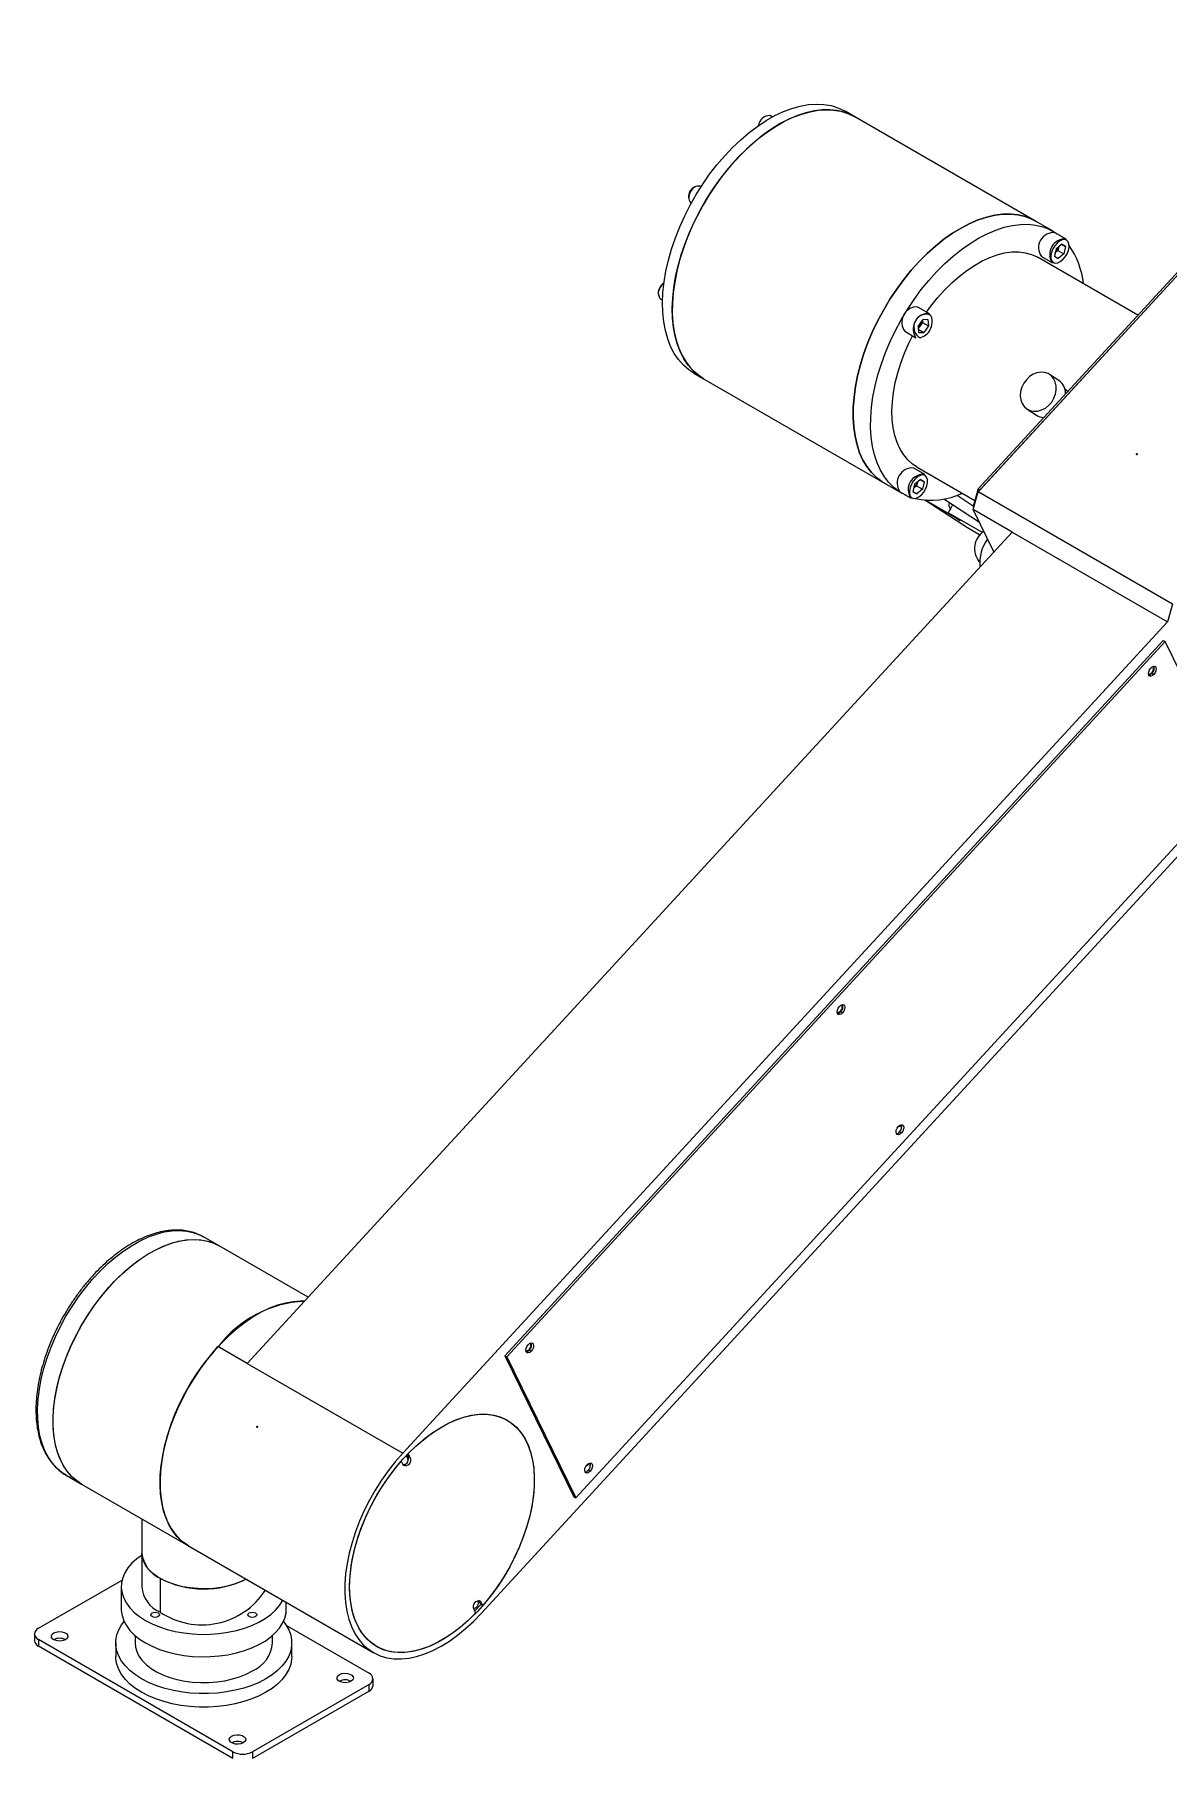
# Model space of a CAD drawing. Header units: millimetres. Extents: x 20619 to 36223, y 3512 to 8014.
# Drawn here: x 22414 to 22827, y 3945 to 4572 of the extents above; entities that cross this region are included whole.
import ezdxf

# ---------------------------------------------------------------- set-up
doc = ezdxf.new("R2010")
doc.units = ezdxf.units.MM
doc.layers.get('0').update_dxf_attribs({"lineweight": 35})

msp = doc.modelspace()

# ---------------------------------------------------------------- linework, layer by layer
at = {"color": 7, "linetype": 'Continuous', "lineweight": 25}
for p, q in [((22909.46, 4571.83), (22757.43, 4406.6)), ((22910.17, 4571.42), (22758.14, 4406.19)), ((22757.49, 4405.49), (22903.05, 4563.68)), ((22682.64, 4541.81), (22681.74, 4542.33)), ((22712.63, 4541.91), (22709.1, 4543.95)), ((22778.39, 4503.95), (22712.63, 4541.91)), ((22656.73, 4516.49), (22656.44, 4516.65)), ((22652.94, 4510.59), (22653.13, 4510.48)), ((22784.76, 4500.27), (22778.39, 4503.95)), ((22789.51, 4497.43), (22785.48, 4499.75)), ((22785.59, 4499.76), (22786.27, 4499.29)), ((22785.8, 4493.9), (22787.82, 4495.61)), ((22786.87, 4494.81), (22786.82, 4494.59)), ((22786.82, 4494.59), (22786.86, 4494.8)), ((22787.75, 4495.55), (22789.24, 4494.69)), ((22789.24, 4494.69), (22787.82, 4495.61)), ((22789.51, 4497.43), (22789.59, 4497.38)), ((22815.57, 4469.78), (22779.26, 4490.74)), ((22780.48, 4491.09), (22784.51, 4488.77)), ((22785.8, 4493.9), (22785.2, 4491.26)), ((22785.2, 4491.26), (22786.62, 4490.33)), ((22785.45, 4492.37), (22785.51, 4492.42)), ((22785.51, 4492.42), (22785.45, 4492.36)), ((22786.52, 4493.27), (22785.51, 4492.42)), ((22786.82, 4494.59), (22786.52, 4493.27)), ((22786.52, 4493.27), (22788.65, 4492.05)), ((22788.65, 4492.05), (22786.62, 4490.33)), ((22789.24, 4494.69), (22788.65, 4492.05)), ((22641.82, 4475.68), (22642.73, 4475.16)), ((22739.81, 4470.24), (22735.78, 4472.57)), ((22730.78, 4463.91), (22734.81, 4461.58)), ((22735.63, 4465.68), (22737.31, 4468.05)), ((22735.63, 4465.68), (22735.84, 4463.41)), ((22736.45, 4465.93), (22735.7, 4464.88)), ((22735.72, 4464.68), (22737.73, 4463.52)), ((22735.84, 4463.41), (22737.73, 4463.52)), ((22737.29, 4467.12), (22736.45, 4465.93)), ((22737.22, 4467.92), (22737.29, 4467.12)), ((22737.29, 4467.12), (22739.41, 4465.9)), ((22739.21, 4468.16), (22737.31, 4468.05)), ((22739.41, 4465.9), (22737.73, 4463.52)), ((22739.21, 4468.16), (22739.41, 4465.9)), ((22654.1, 4448.68), (22657.64, 4446.64)), ((22657.64, 4446.64), (22723.4, 4408.68)), ((22786.85, 4446.01), (22783.46, 4448.22)), ((22789.63, 4442.41), (22789.11, 4442.75)), ((22775.28, 4435.64), (22778.67, 4433.44)), ((22738.07, 4411.86), (22734.04, 4414.19)), ((22735.26, 4414.53), (22756.26, 4402.41)), ((22723.4, 4408.68), (22729.76, 4405.01)), ((22734.36, 4408.33), (22733.76, 4405.69)), ((22735.08, 4407.71), (22734.07, 4406.85)), ((22734.36, 4408.33), (22736.38, 4410.05)), ((22735.38, 4409.03), (22735.08, 4407.71)), ((22735.08, 4407.71), (22737.21, 4406.48)), ((22735.43, 4409.24), (22735.38, 4409.03)), ((22735.38, 4409.03), (22735.42, 4409.23)), ((22736.31, 4409.98), (22737.8, 4409.12)), ((22737.8, 4409.12), (22736.38, 4410.05)), ((22737.8, 4409.12), (22737.21, 4406.48)), ((22738.07, 4411.86), (22738.15, 4411.81)), ((22729.04, 4405.52), (22733.07, 4403.2)), ((22733.76, 4405.69), (22735.19, 4404.77)), ((22734.01, 4406.8), (22734.07, 4406.85)), ((22734.07, 4406.85), (22734.01, 4406.8)), ((22737.21, 4406.48), (22735.19, 4404.77)), ((22753.59, 4392.4), (22738.06, 4402.5)), ((22750.96, 4395.12), (22738.19, 4402.49)), ((22744.95, 4402.93), (22757.93, 4394.5)), ((22749.87, 4404.28), (22755.71, 4400.48)), ((22757.43, 4406.6), (22755.63, 4400.18)), ((22755.69, 4399.06), (22757.49, 4405.49)), ((22757.43, 4406.6), (22758.14, 4406.19)), ((22828.2, 4364.67), (22757.49, 4405.49)), ((22746.61, 4397.95), (22750.96, 4395.12)), ((22759.11, 4390.73), (22746.61, 4397.95)), ((22755.63, 4400.18), (22755.95, 4399.99)), ((22755.63, 4400.18), (22755.86, 4399.69)), ((22769.83, 4390.9), (22755.69, 4399.06)), ((22763.21, 4383.71), (22755.69, 4399.06)), ((22491.65, 4088.57), (22769.83, 4390.9)), ((22758.3, 4389.68), (22753.59, 4392.4)), ((22769.83, 4390.9), (22826.4, 4358.24)), ((22757.77, 4380.17), (22757.99, 4380.04)), ((22828.2, 4364.67), (22826.4, 4358.24)), ((22826.4, 4358.24), (22548.22, 4055.92)), ((22824.73, 4351.53), (22585.37, 4091.38)), ((22825.44, 4351.12), (22586.07, 4090.98)), ((22824.73, 4351.53), (22825.44, 4351.12)), ((22850.56, 4299.88), (22825.44, 4351.12)), ((22821.4, 4339.14), (22820.69, 4339.55)), ((22576.76, 3997.69), (22854.94, 4300.02)), ((22611.19, 4039.74), (22850.56, 4299.88)), ((22708.18, 4216.1), (22707.48, 4216.51)), ((22729.59, 4172.43), (22728.88, 4172.84)), ((22475.14, 4134.94), (22475.76, 4134.6)), ((22481.42, 4131.34), (22475.76, 4134.6)), ((22513.8, 4112.65), (22481.42, 4131.34)), ((22491.65, 4088.57), (22481.04, 4094.7)), ((22491.65, 4088.57), (22548.22, 4055.92)), ((22585.37, 4091.38), (22586.07, 4090.98)), ((22585.37, 4091.38), (22610.49, 4040.14)), ((22586.07, 4090.98), (22611.19, 4039.74)), ((22594.97, 4093.06), (22594.26, 4093.47)), ((22547.65, 4053.03), (22548.35, 4051.6)), ((22550.23, 4054.82), (22549.9, 4055.49)), ((22550.94, 4054.41), (22550.23, 4055.84)), ((22550.94, 4054.41), (22550.23, 4054.82)), ((22616.38, 4049.39), (22615.67, 4049.8)), ((22425.77, 4048), (22431.42, 4044.73)), ((22431.42, 4044.73), (22470.31, 4022.28)), ((22610.49, 4040.14), (22611.19, 4039.74)), ((22453.37, 4032.06), (22453.37, 4019.65)), ((22453.37, 4019.65), (22453.37, 4007.4)), ((22470.31, 4022.28), (22537.49, 3983.5)), ((22415.76, 3992.29), (22446.17, 4009.85)), ((22445.87, 4007.4), (22445.87, 3999.24)), ((22459.96, 4010.47), (22459.96, 3998.22)), ((22505.87, 3999.24), (22505.87, 4001.76)), ((22576.63, 4002.01), (22575.92, 4002.42)), ((22576.62, 4000.98), (22575.92, 4002.42)), ((22577.33, 4000.58), (22576.62, 4000.98)), ((22577.33, 4000.58), (22576.63, 4002.01)), ((22505.94, 3993.3), (22535.97, 3975.97)), ((22574.04, 3999.19), (22574.74, 3997.76)), ((22414.3, 3990.25), (22414.3, 3987.8)), ((22486.47, 3947.39), (22415.76, 3988.21)), ((22415.76, 3988.21), (22415.76, 3985.76)), ((22443.87, 3986.99), (22443.87, 3982.09)), ((22450.87, 3989.66), (22450.87, 3986.99)), ((22500.87, 3986.99), (22500.87, 3989.66)), ((22507.87, 3982.09), (22507.87, 3986.99)), ((22486.47, 3944.94), (22415.76, 3985.76)), ((22535.97, 3971.88), (22493.54, 3947.39)), ((22535.97, 3969.43), (22493.54, 3944.94)), ((22535.97, 3969.43), (22535.97, 3971.88)), ((22537.44, 3971.48), (22537.44, 3973.93)), ((22486.47, 3944.94), (22486.47, 3947.39)), ((22493.54, 3947.39), (22493.54, 3944.94))]:
    msp.add_line(p, q, dxfattribs=at)
at = {"color": 7, "linetype": 'Continuous', "lineweight": 25, "flags": 128}
for points in [[(22654.1, 4448.68), (22652.22, 4449.93), (22650.27, 4451.63), (22648.51, 4453.61), (22646.98, 4455.88), (22645.66, 4458.4), (22644.58, 4461.17), (22643.74, 4464.17), (22643.15, 4467.38), (22642.81, 4470.78), (22642.71, 4474.34), (22642.87, 4478.04), (22643.28, 4481.86), (22643.94, 4485.78), (22644.84, 4489.76), (22645.98, 4493.79), (22647.36, 4497.83), (22648.95, 4501.87), (22650.76, 4505.86), (22652.76, 4509.8), (22654.95, 4513.65), (22657.32, 4517.38), (22659.84, 4520.98), (22662.51, 4524.42), (22665.3, 4527.68), (22668.19, 4530.73), (22671.17, 4533.56), (22674.22, 4536.15), (22677.32, 4538.48), (22680.44, 4540.54), (22683.57, 4542.31), (22686.69, 4543.78), (22689.78, 4544.94), (22692.81, 4545.79), (22695.77, 4546.32), (22698.64, 4546.52), (22701.4, 4546.4), (22704.03, 4545.95), (22706.51, 4545.19), (22708.83, 4544.1), (22709.1, 4543.95)], [(22657.64, 4446.64), (22655.76, 4447.89), (22653.8, 4449.58), (22652.05, 4451.57), (22650.51, 4453.83), (22649.2, 4456.36), (22648.12, 4459.13), (22647.28, 4462.13), (22646.69, 4465.34), (22646.34, 4468.73), (22646.25, 4472.3), (22646.41, 4476), (22646.82, 4479.82), (22647.47, 4483.74), (22648.38, 4487.72), (22649.52, 4491.75), (22650.89, 4495.79), (22652.48, 4499.82), (22654.29, 4503.82), (22656.3, 4507.76), (22658.49, 4511.61), (22660.86, 4515.34), (22663.38, 4518.94), (22666.04, 4522.38), (22668.83, 4525.64), (22671.73, 4528.69), (22674.71, 4531.52), (22677.76, 4534.11), (22680.85, 4536.44), (22683.98, 4538.5), (22687.11, 4540.27), (22690.23, 4541.74), (22693.31, 4542.9), (22696.35, 4543.75), (22699.31, 4544.28), (22702.17, 4544.48), (22704.93, 4544.36), (22707.56, 4543.91), (22710.05, 4543.14), (22712.37, 4542.06), (22712.63, 4541.91)], [(22712.63, 4541.91), (22711.21, 4542.65), (22708.8, 4543.57), (22706.25, 4544.18), (22703.55, 4544.46), (22700.74, 4544.42), (22697.82, 4544.05), (22694.82, 4543.36), (22691.76, 4542.35), (22688.66, 4541.03), (22685.53, 4539.41), (22682.4, 4537.5), (22679.29, 4535.3), (22676.22, 4532.84), (22673.2, 4530.13), (22670.26, 4527.18), (22667.42, 4524.03), (22664.69, 4520.68), (22662.1, 4517.16), (22659.65, 4513.49), (22657.37, 4509.7), (22655.27, 4505.8), (22653.36, 4501.83), (22651.66, 4497.82), (22650.18, 4493.78), (22648.92, 4489.74), (22647.9, 4485.73), (22647.12, 4481.78), (22646.58, 4477.91), (22646.3, 4474.15), (22646.26, 4470.51), (22646.48, 4467.03), (22646.95, 4463.73), (22647.66, 4460.62), (22648.62, 4457.73), (22649.82, 4455.08), (22651.24, 4452.68), (22652.89, 4450.56), (22654.74, 4448.71), (22656.79, 4447.16), (22657.64, 4446.64)], [(22723.4, 4408.68), (22722.57, 4409.19), (22720.52, 4410.74), (22718.66, 4412.58), (22717.01, 4414.71), (22715.59, 4417.1), (22714.39, 4419.75), (22713.43, 4422.64), (22712.71, 4425.75), (22712.24, 4429.05), (22712.02, 4432.53), (22712.06, 4436.17), (22712.34, 4439.93), (22712.88, 4443.81), (22713.66, 4447.76), (22714.68, 4451.77), (22715.94, 4455.81), (22717.42, 4459.85), (22719.12, 4463.87), (22721.03, 4467.84), (22723.13, 4471.73), (22725.41, 4475.53), (22727.86, 4479.2), (22730.46, 4482.72), (22733.18, 4486.07), (22736.03, 4489.23), (22738.97, 4492.17), (22741.98, 4494.88), (22745.06, 4497.34), (22748.17, 4499.54), (22751.3, 4501.45), (22754.43, 4503.08), (22757.54, 4504.4), (22760.6, 4505.4), (22763.6, 4506.09), (22766.51, 4506.46), (22769.33, 4506.5), (22772.03, 4506.21), (22774.58, 4505.61), (22776.99, 4504.68), (22778.39, 4503.95)], [(22778.39, 4503.95), (22776.99, 4504.68), (22774.58, 4505.61), (22772.03, 4506.21), (22769.33, 4506.5), (22766.51, 4506.46), (22763.6, 4506.09), (22760.6, 4505.4), (22757.54, 4504.4), (22754.43, 4503.08), (22751.3, 4501.45), (22748.17, 4499.54), (22745.06, 4497.34), (22741.98, 4494.88), (22738.97, 4492.17), (22736.03, 4489.23), (22733.18, 4486.07), (22730.46, 4482.72), (22727.86, 4479.2), (22725.41, 4475.53), (22723.13, 4471.73), (22721.03, 4467.84), (22719.12, 4463.87), (22717.42, 4459.85), (22715.94, 4455.81), (22714.68, 4451.77), (22713.66, 4447.76), (22712.88, 4443.81), (22712.34, 4439.93), (22712.06, 4436.17), (22712.02, 4432.53), (22712.24, 4429.05), (22712.71, 4425.75), (22713.43, 4422.64), (22714.39, 4419.75), (22715.59, 4417.1), (22717.01, 4414.71), (22718.66, 4412.58), (22720.52, 4410.74), (22722.57, 4409.19), (22723.4, 4408.68)], [(22731.37, 4404.18), (22731.17, 4404.27), (22728.93, 4405.52), (22726.88, 4407.06), (22725.02, 4408.91), (22723.38, 4411.03), (22721.95, 4413.43), (22720.75, 4416.08), (22719.79, 4418.97), (22719.08, 4422.07), (22718.61, 4425.38), (22718.39, 4428.86), (22718.42, 4432.49), (22718.7, 4436.26), (22719.24, 4440.13), (22720.02, 4444.09), (22721.04, 4448.09), (22722.3, 4452.13), (22723.79, 4456.17), (22725.49, 4460.19), (22727.39, 4464.16), (22729.5, 4468.06), (22731.78, 4471.85), (22734.22, 4475.52), (22736.82, 4479.04), (22739.55, 4482.4), (22742.39, 4485.55), (22745.33, 4488.5), (22748.35, 4491.21), (22751.42, 4493.67), (22754.54, 4495.87), (22757.67, 4497.78), (22760.8, 4499.4), (22763.9, 4500.72), (22766.96, 4501.73), (22769.96, 4502.42), (22772.88, 4502.78), (22775.69, 4502.82), (22778.39, 4502.54), (22780.95, 4501.93), (22783.35, 4501), (22785.59, 4499.76)], [(22789.64, 4497), (22788.9, 4497.25), (22788.03, 4497.16), (22787.09, 4496.73), (22786.16, 4495.99), (22785.31, 4495.01), (22784.62, 4493.87), (22784.15, 4492.65), (22783.92, 4491.46), (22783.96, 4490.39), (22784.26, 4489.53), (22784.8, 4488.95), (22785.54, 4488.69), (22786.42, 4488.78), (22787.36, 4489.22), (22788.29, 4489.95), (22789.13, 4490.93), (22789.82, 4492.08), (22790.3, 4493.3), (22790.53, 4494.49), (22790.49, 4495.56), (22790.19, 4496.42), (22789.64, 4497)], [(22738.76, 4470.85), (22740.33, 4473.01), (22742.74, 4476.03), (22745.27, 4478.87), (22747.89, 4481.49), (22750.59, 4483.88), (22753.34, 4486.01), (22756.12, 4487.88), (22758.91, 4489.47), (22761.69, 4490.76), (22764.43, 4491.74), (22767.12, 4492.41), (22769.72, 4492.75), (22772.23, 4492.78), (22774.61, 4492.48), (22776.86, 4491.86), (22778.94, 4490.92), (22779.26, 4490.74)], [(22735.78, 4472.57), (22735.55, 4472.68), (22734.73, 4472.8)], [(22738.76, 4470.47), (22739.58, 4470.35), (22739.81, 4470.24)], [(22735.26, 4414.53), (22733.66, 4415.6), (22731.94, 4417.14), (22730.42, 4418.97), (22729.12, 4421.07), (22728.04, 4423.42), (22727.2, 4426.01), (22726.6, 4428.81), (22726.25, 4431.81), (22726.15, 4434.97), (22726.3, 4438.28), (22726.69, 4441.7), (22727.34, 4445.2), (22728.22, 4448.77), (22729.34, 4452.37), (22730.68, 4455.97), (22732.24, 4459.55), (22733.59, 4462.28)], [(22774.06, 4444.99), (22773.36, 4443.54), (22772.93, 4442.01), (22772.81, 4440.48), (22772.99, 4439.02), (22773.47, 4437.69), (22774.23, 4436.56), (22775.22, 4435.68), (22776.41, 4435.1), (22777.74, 4434.83), (22779.14, 4434.9), (22780.56, 4435.29), (22781.92, 4436), (22783.16, 4436.98), (22784.22, 4438.19), (22785.06, 4439.58), (22785.63, 4441.08), (22785.9, 4442.62), (22785.87, 4444.13), (22785.54, 4445.53), (22784.92, 4446.77), (22784.04, 4447.78), (22782.94, 4448.51), (22781.67, 4448.94), (22780.29, 4449.04), (22778.88, 4448.81), (22777.48, 4448.26), (22776.17, 4447.41), (22775.02, 4446.3), (22774.06, 4444.99)], [(22738.2, 4411.43), (22737.47, 4411.69), (22736.59, 4411.59), (22735.65, 4411.16), (22734.72, 4410.43), (22733.87, 4409.44), (22733.19, 4408.3), (22732.71, 4407.08), (22732.48, 4405.89), (22732.52, 4404.82), (22732.82, 4403.96), (22733.36, 4403.38), (22734.1, 4403.12), (22734.98, 4403.22), (22735.92, 4403.65), (22736.85, 4404.39), (22737.69, 4405.37), (22738.38, 4406.51), (22738.86, 4407.73), (22739.09, 4408.92), (22739.05, 4409.99), (22738.75, 4410.85), (22738.2, 4411.43)], [(22821.4, 4339.14), (22820.86, 4338.69), (22820.31, 4338.48), (22819.85, 4338.56), (22819.53, 4338.9), (22819.41, 4339.45), (22819.51, 4340.13), (22819.8, 4340.84), (22820.25, 4341.47), (22820.79, 4341.92), (22821.34, 4342.12), (22821.8, 4342.05), (22822.12, 4341.71), (22822.24, 4341.16), (22822.14, 4340.47), (22821.85, 4339.76), (22821.4, 4339.14)], [(22708.18, 4216.1), (22707.64, 4215.65), (22707.1, 4215.44), (22706.63, 4215.52), (22706.32, 4215.86), (22706.2, 4216.41), (22706.29, 4217.09), (22706.59, 4217.8), (22707.04, 4218.43), (22707.58, 4218.88), (22708.12, 4219.08), (22708.59, 4219.01), (22708.91, 4218.67), (22709.03, 4218.12), (22708.93, 4217.43), (22708.63, 4216.72), (22708.18, 4216.1)], [(22729.59, 4172.43), (22729.05, 4171.98), (22728.51, 4171.77), (22728.04, 4171.85), (22727.73, 4172.19), (22727.61, 4172.74), (22727.7, 4173.42), (22728, 4174.13), (22728.45, 4174.76), (22728.99, 4175.21), (22729.53, 4175.41), (22730, 4175.34), (22730.31, 4175), (22730.43, 4174.44), (22730.34, 4173.76), (22730.04, 4173.05), (22729.59, 4172.43)], [(22728.15, 4174.38), (22728.57, 4174.73), (22729.01, 4174.89), (22729.39, 4174.83), (22729.65, 4174.56), (22729.69, 4174.44)], [(22431.42, 4044.73), (22430.15, 4045.55), (22428.26, 4047.09), (22426.57, 4048.92), (22425.09, 4051.03), (22423.83, 4053.4), (22422.8, 4056.01), (22422, 4058.84), (22421.45, 4061.88), (22421.14, 4065.1), (22421.07, 4068.48), (22421.26, 4072), (22421.69, 4075.64), (22422.37, 4079.35), (22423.28, 4083.14), (22424.43, 4086.95), (22425.8, 4090.77), (22427.39, 4094.57), (22429.18, 4098.33), (22431.16, 4102.02), (22433.32, 4105.6), (22435.64, 4109.07), (22438.11, 4112.38), (22440.7, 4115.53), (22443.41, 4118.48), (22446.2, 4121.22), (22449.07, 4123.73), (22451.99, 4125.98), (22454.94, 4127.97), (22457.9, 4129.68), (22460.85, 4131.1), (22463.77, 4132.21), (22466.64, 4133.02), (22469.44, 4133.51), (22472.14, 4133.68), (22474.74, 4133.53), (22477.2, 4133.06), (22479.52, 4132.28), (22481.42, 4131.34)], [(22431.42, 4044.73), (22429.66, 4045.91), (22427.82, 4047.52), (22426.18, 4049.43), (22424.75, 4051.6), (22423.55, 4054.03), (22422.58, 4056.69), (22421.84, 4059.58), (22421.34, 4062.67), (22421.1, 4065.93), (22421.1, 4069.35), (22421.34, 4072.9), (22421.84, 4076.56), (22422.58, 4080.3), (22423.55, 4084.09), (22424.75, 4087.91), (22426.18, 4091.73), (22427.82, 4095.52), (22429.66, 4099.26), (22431.68, 4102.92), (22433.89, 4106.48), (22436.24, 4109.91), (22438.74, 4113.19), (22441.37, 4116.29), (22444.1, 4119.19), (22446.91, 4121.87), (22449.8, 4124.31), (22452.73, 4126.5), (22455.68, 4128.42), (22458.64, 4130.06), (22461.59, 4131.4), (22464.49, 4132.44), (22467.35, 4133.17), (22470.12, 4133.58), (22472.8, 4133.67), (22475.37, 4133.44), (22477.8, 4132.89), (22480.08, 4132.03), (22481.42, 4131.34)], [(22512.45, 4111.19), (22511.03, 4111.23), (22508.33, 4111.06), (22505.53, 4110.57), (22502.66, 4109.76), (22499.74, 4108.65), (22496.79, 4107.23), (22493.83, 4105.52), (22490.88, 4103.53), (22487.96, 4101.27), (22485.09, 4098.77), (22482.3, 4096.03), (22479.59, 4093.08), (22477, 4089.93), (22474.53, 4086.62), (22472.21, 4083.15), (22470.05, 4079.57), (22468.07, 4075.88), (22466.28, 4072.12), (22464.69, 4068.32), (22463.32, 4064.5), (22462.17, 4060.68), (22461.26, 4056.9), (22460.58, 4053.18), (22460.15, 4049.55), (22459.96, 4046.03), (22460.03, 4042.65), (22460.34, 4039.43), (22460.89, 4036.39), (22461.69, 4033.56), (22462.72, 4030.95), (22463.98, 4028.58), (22465.46, 4026.47), (22467.15, 4024.64), (22469.04, 4023.1), (22470.31, 4022.28)], [(22470.31, 4022.28), (22469.97, 4022.49), (22468, 4023.89), (22466.21, 4025.6), (22464.63, 4027.58), (22463.27, 4029.83), (22462.13, 4032.33), (22461.23, 4035.06), (22460.56, 4038.01), (22460.14, 4041.15), (22459.96, 4044.46), (22460.03, 4047.92), (22460.35, 4051.5), (22460.92, 4055.18), (22461.72, 4058.94), (22462.77, 4062.74), (22464.04, 4066.56), (22465.52, 4070.38), (22467.22, 4074.16), (22469.12, 4077.88), (22471.2, 4081.52), (22473.44, 4085.04), (22475.85, 4088.43), (22478.38, 4091.65), (22481.04, 4094.7)], [(22594.97, 4093.06), (22594.43, 4092.61), (22593.89, 4092.4), (22593.42, 4092.48), (22593.1, 4092.82), (22592.98, 4093.37), (22593.08, 4094.05), (22593.38, 4094.76), (22593.83, 4095.39), (22594.37, 4095.84), (22594.91, 4096.04), (22595.38, 4095.97), (22595.69, 4095.63), (22595.81, 4095.08), (22595.72, 4094.39), (22595.42, 4093.68), (22594.97, 4093.06)], [(22531.76, 3993.41), (22530.71, 3995.91), (22529.89, 3998.64), (22529.31, 4001.58), (22528.99, 4004.7), (22528.9, 4007.99), (22529.07, 4011.42), (22529.49, 4014.96), (22530.14, 4018.59), (22531.04, 4022.28), (22532.17, 4026.01), (22533.53, 4029.74), (22535.1, 4033.44), (22536.87, 4037.1), (22538.83, 4040.69), (22540.97, 4044.17), (22543.27, 4047.52), (22545.71, 4050.72), (22548.27, 4053.74), (22550.94, 4056.56), (22553.69, 4059.16), (22556.51, 4061.52), (22559.38, 4063.63), (22562.26, 4065.46), (22565.15, 4067), (22568.02, 4068.25), (22570.85, 4069.19), (22573.61, 4069.82), (22576.3, 4070.13), (22578.88, 4070.12), (22581.34, 4069.79), (22583.66, 4069.14), (22585.82, 4068.17), (22587.81, 4066.9), (22589.61, 4065.34), (22591.22, 4063.48), (22592.61, 4061.36), (22593.77, 4058.98), (22594.71, 4056.36), (22595.4, 4053.52), (22595.86, 4050.49), (22596.06, 4047.28), (22596.02, 4043.92), (22595.73, 4040.43), (22595.19, 4036.84), (22594.41, 4033.18), (22593.4, 4029.47), (22592.15, 4025.74), (22590.69, 4022.01), (22589.01, 4018.33), (22587.14, 4014.7), (22585.09, 4011.17), (22582.87, 4007.75), (22580.5, 4004.47), (22578, 4001.36), (22575.38, 3998.43), (22572.67, 3995.72), (22569.88, 3993.24), (22567.03, 3991), (22564.16, 3989.03), (22561.27, 3987.34), (22558.39, 3985.94), (22555.54, 3984.84), (22552.74, 3984.06), (22550.01, 3983.59), (22547.38, 3983.44), (22544.85, 3983.61), (22542.46, 3984.11), (22540.22, 3984.91), (22538.14, 3986.03), (22536.24, 3987.45), (22534.53, 3989.16), (22533.04, 3991.15), (22531.76, 3993.41)], [(22550.23, 4055.84), (22553.01, 4058.54), (22555.86, 4061), (22558.76, 4063.19), (22561.68, 4065.11), (22564.61, 4066.74), (22567.53, 4068.06), (22570.41, 4069.07), (22573.23, 4069.75), (22575.96, 4070.11), (22578.59, 4070.14), (22581.1, 4069.83), (22583.47, 4069.2), (22585.68, 4068.25), (22587.71, 4066.98), (22589.55, 4065.4), (22591.18, 4063.53), (22592.6, 4061.38), (22593.78, 4058.96), (22594.72, 4056.3), (22595.42, 4053.41), (22595.87, 4050.33), (22596.07, 4047.06), (22596, 4043.64), (22595.69, 4040.09), (22595.12, 4036.43), (22594.3, 4032.71), (22593.23, 4028.94), (22591.94, 4025.15), (22590.41, 4021.38), (22588.68, 4017.65), (22586.75, 4013.98), (22584.63, 4010.42), (22582.34, 4006.98), (22579.9, 4003.69), (22577.33, 4000.58)], [(22548.22, 4055.92), (22545.52, 4052.83), (22542.95, 4049.56), (22540.53, 4046.12), (22538.25, 4042.54), (22536.16, 4038.85), (22534.25, 4035.08), (22532.55, 4031.24), (22531.06, 4027.37), (22529.8, 4023.5), (22528.78, 4019.65), (22527.99, 4015.85), (22527.46, 4012.13), (22527.18, 4008.52), (22527.15, 4005.04), (22527.38, 4001.72), (22527.86, 3998.57), (22528.59, 3995.63), (22529.56, 3992.92), (22530.78, 3990.45), (22532.22, 3988.24), (22533.87, 3986.3), (22535.74, 3984.66), (22537.79, 3983.33), (22540.03, 3982.31), (22542.43, 3981.6), (22544.97, 3981.23), (22547.63, 3981.18), (22550.41, 3981.46), (22553.27, 3982.07), (22556.2, 3983), (22559.17, 3984.24), (22562.17, 3985.79), (22565.17, 3987.64), (22568.15, 3989.77), (22571.09, 3992.17), (22573.97, 3994.81), (22576.76, 3997.69)], [(22574.74, 3997.76), (22571.97, 3995.07), (22569.12, 3992.61), (22566.22, 3990.41), (22563.29, 3988.49), (22560.36, 3986.87), (22557.44, 3985.55), (22554.57, 3984.54), (22551.75, 3983.85), (22549.01, 3983.5), (22546.38, 3983.47), (22543.87, 3983.77), (22541.5, 3984.4), (22539.3, 3985.36), (22537.26, 3986.63), (22535.43, 3988.21), (22533.79, 3990.08), (22532.38, 3992.23), (22531.2, 3994.65), (22530.25, 3997.31), (22529.55, 4000.19), (22529.1, 4003.28), (22528.91, 4006.55), (22528.97, 4009.97), (22529.29, 4013.52), (22529.86, 4017.17), (22530.68, 4020.9), (22531.74, 4024.67), (22533.04, 4028.45), (22534.56, 4032.23), (22536.29, 4035.96), (22538.23, 4039.62), (22540.35, 4043.19), (22542.64, 4046.63), (22545.08, 4049.92), (22547.65, 4053.03)], [(22547.79, 4052.74), (22547.87, 4053.28), (22547.87, 4053.28)], [(22616.38, 4049.39), (22615.84, 4048.94), (22615.3, 4048.73), (22614.83, 4048.81), (22614.51, 4049.15), (22614.39, 4049.7), (22614.49, 4050.38), (22614.78, 4051.09), (22615.24, 4051.72), (22615.77, 4052.17), (22616.32, 4052.37), (22616.78, 4052.3), (22617.1, 4051.96), (22617.22, 4051.41), (22617.13, 4050.72), (22616.83, 4050.01), (22616.38, 4049.39)], [(22614.94, 4051.34), (22615.36, 4051.69), (22615.8, 4051.85), (22616.18, 4051.79), (22616.43, 4051.52), (22616.48, 4051.4)], [(22453.41, 4018.88), (22451.5, 4017.51), (22449.75, 4015.93), (22448.31, 4014.25), (22447.19, 4012.49), (22446.4, 4010.67), (22445.97, 4008.81), (22445.88, 4006.93), (22446.14, 4005.06), (22446.75, 4003.22), (22447.71, 4001.43), (22448.99, 3999.71), (22450.59, 3998.08), (22452.48, 3996.55), (22454.65, 3995.16), (22457.07, 3993.9), (22459.71, 3992.81), (22462.54, 3991.89), (22465.52, 3991.15), (22468.63, 3990.6), (22471.82, 3990.24), (22475.05, 3990.09), (22478.3, 3990.14), (22481.52, 3990.39), (22484.67, 3990.85), (22487.72, 3991.49), (22490.63, 3992.33), (22493.37, 3993.34), (22495.9, 3994.51), (22498.2, 3995.84), (22500.23, 3997.3), (22501.98, 3998.88), (22503.43, 4000.56), (22504.55, 4002.32), (22504.63, 4002.47)], [(22491.27, 4010.18), (22489.66, 4009.39), (22487.32, 4008.47), (22484.8, 4007.73), (22482.14, 4007.18), (22479.39, 4006.82), (22476.57, 4006.67), (22473.75, 4006.72), (22470.96, 4006.97), (22468.25, 4007.43), (22465.65, 4008.08), (22463.22, 4008.91), (22460.99, 4009.91), (22458.99, 4011.06), (22457.26, 4012.35), (22455.82, 4013.75), (22454.7, 4015.25), (22453.91, 4016.82), (22453.47, 4018.43), (22453.37, 4019.65)], [(22574.37, 3998.52), (22574.67, 3998.84), (22576.62, 4000.98)], [(22504.87, 3994.8), (22505.74, 3993.61), (22506.78, 3991.77), (22507.47, 3989.88), (22507.82, 3987.96), (22507.82, 3986.02), (22507.47, 3984.1), (22506.78, 3982.21), (22505.74, 3980.37), (22504.38, 3978.6), (22502.7, 3976.93), (22500.74, 3975.36), (22498.49, 3973.93), (22496.01, 3972.63), (22493.3, 3971.5), (22490.39, 3970.53), (22487.33, 3969.74), (22484.15, 3969.15), (22480.87, 3968.74), (22477.54, 3968.54), (22474.19, 3968.54), (22470.86, 3968.74), (22467.58, 3969.15), (22464.4, 3969.74), (22461.34, 3970.53), (22458.44, 3971.5), (22455.73, 3972.63), (22453.24, 3973.93), (22451, 3975.36), (22449.03, 3976.93), (22447.35, 3978.6), (22445.99, 3980.37), (22444.96, 3982.21), (22444.26, 3984.1), (22443.91, 3986.02), (22443.91, 3987.96), (22444.26, 3989.88), (22444.96, 3991.77), (22445.99, 3993.61), (22446.87, 3994.8)], [(22445.87, 3999.24), (22445.88, 3998.77), (22446.14, 3996.9), (22446.75, 3995.06), (22447.71, 3993.26), (22448.99, 3991.54), (22450.59, 3989.91), (22452.48, 3988.39), (22454.65, 3986.99), (22457.07, 3985.74), (22459.71, 3984.64), (22462.54, 3983.72), (22465.52, 3982.98), (22468.63, 3982.43), (22471.82, 3982.08), (22475.05, 3981.92), (22478.3, 3981.98), (22481.52, 3982.23), (22484.67, 3982.68), (22487.72, 3983.33), (22490.63, 3984.16), (22493.37, 3985.17), (22495.9, 3986.35), (22498.2, 3987.67), (22500.23, 3989.13), (22501.98, 3990.71), (22503.43, 3992.39), (22504.55, 3994.15), (22505.33, 3995.97), (22505.77, 3997.83), (22505.87, 3999.24)], [(22457.04, 3996.54), (22456.69, 3996.84), (22456.57, 3997.2), (22456.69, 3997.56), (22457.04, 3997.86), (22457.57, 3998.06), (22458.19, 3998.13), (22458.81, 3998.06), (22459.34, 3997.86), (22459.69, 3997.56), (22459.81, 3997.2), (22459.69, 3996.84), (22459.34, 3996.54), (22458.81, 3996.33), (22458.19, 3996.26), (22457.57, 3996.33), (22457.04, 3996.54)], [(22492.4, 3996.54), (22492.05, 3996.84), (22491.92, 3997.2), (22492.05, 3997.56), (22492.4, 3997.86), (22492.92, 3998.06), (22493.54, 3998.13), (22494.16, 3998.06), (22494.69, 3997.86), (22495.04, 3997.56), (22495.17, 3997.2), (22495.04, 3996.84), (22494.69, 3996.54), (22494.16, 3996.33), (22493.54, 3996.26), (22492.92, 3996.33), (22492.4, 3996.54)], [(22421.31, 3990.6), (22422.16, 3990.94), (22423.17, 3991.1), (22424.21, 3991.05), (22425.15, 3990.79), (22425.89, 3990.37), (22426.33, 3989.82), (22426.42, 3989.22), (22426.15, 3988.64), (22425.55, 3988.15), (22424.7, 3987.8), (22423.69, 3987.65), (22422.65, 3987.7), (22421.71, 3987.95), (22420.97, 3988.38), (22420.53, 3988.92), (22420.44, 3989.52), (22420.71, 3990.1), (22421.31, 3990.6)], [(22450.87, 3986.99), (22451, 3985.49), (22451.48, 3983.81), (22452.31, 3982.16), (22453.46, 3980.59), (22454.93, 3979.1), (22456.69, 3977.73), (22458.72, 3976.49), (22460.99, 3975.39), (22463.47, 3974.45), (22466.13, 3973.7), (22468.92, 3973.12), (22471.81, 3972.75), (22474.76, 3972.57), (22477.72, 3972.6), (22480.65, 3972.82), (22483.52, 3973.25), (22486.28, 3973.87), (22488.9, 3974.67), (22491.33, 3975.65), (22493.54, 3976.78)], [(22507.87, 3982.09), (22507.82, 3981.12), (22507.47, 3979.2), (22506.78, 3977.31), (22505.74, 3975.47), (22504.38, 3973.7), (22502.7, 3972.03), (22500.74, 3970.46), (22498.49, 3969.03), (22496.01, 3967.73), (22493.3, 3966.6), (22490.39, 3965.63), (22487.33, 3964.84), (22484.15, 3964.25), (22480.87, 3963.84), (22477.54, 3963.64), (22474.19, 3963.64), (22470.86, 3963.84), (22467.58, 3964.25), (22464.4, 3964.84), (22461.34, 3965.63), (22458.44, 3966.6), (22455.73, 3967.73), (22453.24, 3969.03), (22451, 3970.46), (22449.03, 3972.03), (22447.35, 3973.7), (22445.99, 3975.47), (22444.96, 3977.31), (22444.26, 3979.2), (22443.91, 3981.12), (22443.87, 3982.09)], [(22525.19, 3975.46), (22526.05, 3975.8), (22527.05, 3975.96), (22528.09, 3975.91), (22529.04, 3975.65), (22529.77, 3975.23), (22530.21, 3974.68), (22530.3, 3974.08), (22530.03, 3973.5), (22529.44, 3973.01), (22528.58, 3972.67), (22527.58, 3972.51), (22526.54, 3972.56), (22525.59, 3972.82), (22524.86, 3973.24), (22524.42, 3973.79), (22524.33, 3974.39), (22524.6, 3974.97), (22525.19, 3975.46)], [(22486.01, 3953.11), (22486.86, 3953.46), (22487.87, 3953.61), (22488.91, 3953.56), (22489.85, 3953.31), (22490.59, 3952.88), (22491.03, 3952.34), (22491.12, 3951.74), (22490.85, 3951.16), (22490.25, 3950.66), (22489.4, 3950.32), (22488.39, 3950.16), (22487.35, 3950.22), (22486.41, 3950.47), (22485.67, 3950.9), (22485.23, 3951.44), (22485.14, 3952.04), (22485.41, 3952.62), (22486.01, 3953.11)]]:
    msp.add_lwpolyline(points, dxfattribs=at)
at = {"color": 8, "linetype": 'Continuous', "lineweight": 25, "flags": 128}
msp.add_lwpolyline([(22425.77, 4048), (22424.4, 4048.88), (22422.52, 4050.44), (22420.83, 4052.3), (22419.35, 4054.43), (22418.1, 4056.82), (22417.08, 4059.46), (22416.3, 4062.32), (22415.76, 4065.38), (22415.46, 4068.63), (22415.42, 4072.04), (22415.63, 4075.59), (22416.09, 4079.25), (22416.79, 4082.99), (22417.73, 4086.79), (22418.91, 4090.62), (22420.31, 4094.46), (22421.93, 4098.28), (22423.75, 4102.05), (22425.76, 4105.74), (22427.95, 4109.32), (22430.31, 4112.79), (22432.8, 4116.09), (22435.42, 4119.23), (22438.16, 4122.16), (22440.98, 4124.88), (22443.87, 4127.36), (22446.81, 4129.58), (22449.77, 4131.54), (22452.75, 4133.21), (22455.71, 4134.58), (22458.63, 4135.64), (22461.5, 4136.4), (22464.29, 4136.83), (22466.99, 4136.94), (22469.57, 4136.73), (22472.02, 4136.19), (22474.32, 4135.34), (22475.14, 4134.94)], dxfattribs=at)
at = {"color": 7, "linetype": 'Continuous', "lineweight": 25}
for centre, radius, start, end in [((22681.63, 4538.29), 4.04, 88.40163, 174.40116), ((22655.9, 4512.92), 3.77, 81.73827, 218.2671), ((22657.08, 4512.24), 4.87, 120.42459, 179.58073), ((22784.95, 4494.29), 5.49, 84.45842, 215.54695), ((22766.56, 4478.15), 29.36, 6.00278, 35.22415), ((22782.76, 4495.55), 4.17, 311.24923, 346.72612), ((22646.03, 4477.31), 4.93, 124.83985, 179.28382), ((22645.09, 4477.88), 3.94, 118.59833, 213.84577), ((22735.38, 4467.19), 5.65, 96.59439, 215.48842), ((22739.67, 4464.74), 5.8, 98.98287, 213.09994), ((22733.41, 4468.05), 3.7, 307.76311, 325.1599), ((22734.73, 4467.35), 6.05, 285.54514, 18.26055), ((22733.34, 4468.23), 3.87, 323.53991, 354.77825), ((22783.51, 4441.26), 5.8, 359.87854, 54.92509), ((22781.51, 4437.88), 5.27, 237.42709, 268.4505), ((22733.51, 4408.72), 5.49, 84.45842, 215.54695), ((22731.32, 4409.98), 4.17, 311.24923, 346.72612), ((22740.26, 4429.77), 27.31, 258.11287, 294.91688), ((23447.27, 4023.35), 794.51, 151.6325, 151.86948), ((22748.8, 4400.67), 1.98, 152.63035, 222.99992), ((22763.92, 4384.84), 7.73, 124.57495, 217.19169), ((22773.16, 4379.58), 15.11, 144.19258, 185.37875), ((22819.36, 4341.15), 1.9, 272.1459, 27.85947), ((22819.34, 4340.56), 1.69, 276.66066, 322.91378), ((22819.15, 4341.36), 2.38, 310.17577, 18.7282), ((22706.14, 4218.11), 1.9, 272.14596, 27.85942), ((22705.94, 4218.32), 2.38, 310.17577, 18.7282), ((22706.13, 4217.53), 1.69, 276.66066, 322.91378), ((22727.35, 4174.65), 2.38, 310.17577, 18.7282), ((22727.53, 4173.85), 1.69, 276.66066, 322.91378), ((22514.54, 4069.05), 42.18, 92.82892, 142.56307), ((22592.93, 4095.07), 1.9, 272.14602, 27.85936), ((22592.73, 4095.28), 2.38, 310.17577, 18.7282), ((22592.91, 4094.49), 1.69, 276.66066, 322.91378), ((22548.68, 4053.46), 1.56, 250.16661, 65.93067), ((22547.77, 4054.09), 2.56, 283.07172, 16.64876), ((22549.16, 4053.45), 2.02, 246.31878, 28.44467), ((22614.32, 4050.81), 1.69, 276.66066, 322.91378), ((22614.14, 4051.61), 2.38, 310.17577, 18.7282), ((22464.74, 4020.86), 11.44, 186.05137, 245.26877), ((22464.17, 4008.2), 10.83, 184.20658, 247.11356), ((22475.89, 4041.13), 34.56, 242.54219, 296.42113), ((22475.24, 4020.86), 27.32, 235.97164, 327.41824), ((22575.81, 4000.16), 2.02, 66.31878, 208.44467), ((22573.86, 4001.45), 1.9, 272.14602, 27.85936), ((22416.8, 3988.05), 2.51, 185.6948, 245.62534), ((22416.54, 3990.25), 2.18, 110.78342, 249.21658), ((22423.43, 3984.14), 4.53, 62.09025, 117.91512), ((22488.74, 3987.96), 12.16, 293.25853, 355.42133), ((22535.2, 3973.93), 2.18, 290.78342, 69.21658), ((22527.31, 3969.01), 4.53, 62.09025, 117.91512), ((22534.93, 3971.73), 2.51, 294.37466, 354.3052), ((22488.13, 3946.66), 4.53, 62.09025, 117.91512), ((22490.01, 3954.22), 7.69, 242.60967, 297.39033)]:
    msp.add_arc(centre, radius, start, end, dxfattribs=at)
at = {"color": 8, "linetype": 'Continuous', "lineweight": 25}
for centre, radius, start, end in [((22788.98, 4491.96), 5.49, 84.45842, 215.54695), ((22738.65, 4465.49), 4.59, 86.99442, 240.02886), ((22739.03, 4468.41), 1.67, 30.02973, 95.0372), ((22737.54, 4406.39), 5.49, 84.45842, 215.54695)]:
    msp.add_arc(centre, radius, start, end, dxfattribs=at)
at = {"color": 7, "linetype": 'Continuous', "lineweight": 25}
for points, knots in [([(22789.6, 4442.39), (22789.68, 4442.36), (22789.86, 4442.28), (22789.98, 4442.13), (22790.04, 4442.04)], [0, 0, 0, 0, 0.441731, 1, 1, 1, 1]), ([(22475.07, 4134.94), (22474.7, 4135.14), (22473.63, 4135.72), (22471.71, 4136.37), (22469.32, 4136.91), (22466.82, 4137.15), (22464.21, 4137.1), (22461.52, 4136.76), (22458.75, 4136.13), (22455.93, 4135.21), (22453.13, 4134.03), (22451.07, 4132.97), (22449.46, 4132.06), (22447.81, 4131.06), (22445.41, 4129.45), (22442.61, 4127.29), (22439.85, 4124.91), (22437.17, 4122.32), (22434.58, 4119.53), (22432.09, 4116.57), (22429.72, 4113.45), (22427.48, 4110.19), (22425.38, 4106.82), (22423.45, 4103.35), (22421.68, 4099.8), (22420.09, 4096.2), (22418.7, 4092.57), (22417.51, 4088.93), (22416.52, 4085.31), (22415.75, 4081.71), (22415.2, 4078.18), (22414.88, 4074.72), (22414.79, 4071.37), (22414.92, 4068.13), (22415.3, 4065.03), (22415.9, 4062.1), (22416.74, 4059.35), (22417.8, 4056.8), (22419.08, 4054.48), (22420.57, 4052.4), (22422.25, 4050.56), (22424.12, 4049.03), (22425.48, 4048.09), (22426.25, 4047.74), (22426.29, 4047.72)], [0, 0, 0, 0, 0.013024, 0.037692, 0.062411, 0.087265, 0.112301, 0.137531, 0.162932, 0.188465, 0.214086, 0.238461, 0.243882, 0.257458, 0.283148, 0.308827, 0.334489, 0.360133, 0.38576, 0.411371, 0.436971, 0.462561, 0.488147, 0.513731, 0.539317, 0.564909, 0.59051, 0.616123, 0.641754, 0.667405, 0.69308, 0.718779, 0.744504, 0.77025, 0.796008, 0.821756, 0.847462, 0.873086, 0.898578, 0.923892, 0.949, 0.973906, 0.998656, 1, 1, 1, 1])]:
    msp.add_open_spline(points, degree=3, knots=knots, dxfattribs=at)
at = {"color": 7, "linetype": 'Continuous'}
for p in [(22815.24, 4419.17), (22495.31, 4065.58)]:
    msp.add_point(p, dxfattribs=at)

doc.saveas('drawing.dxf')
